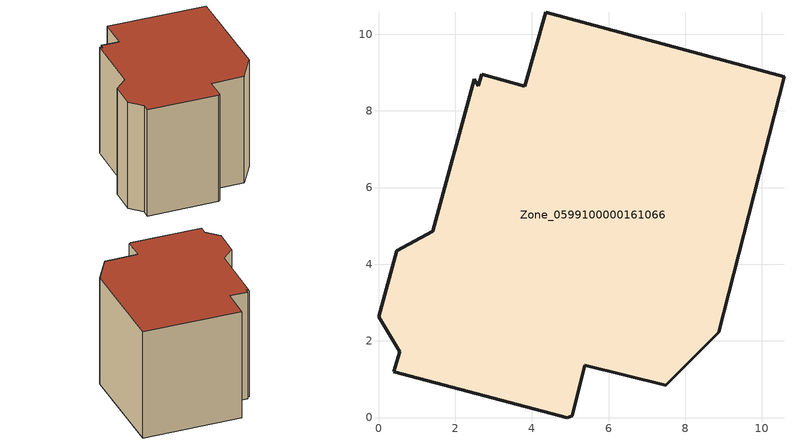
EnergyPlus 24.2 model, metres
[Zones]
Zone_0599100000161066
 floor ground (C_G): 2.5,8.83 2.6,8.66 2.69,8.96 3.82,8.64 4.37,10.57 10.58,8.89 8.87,2.23 7.49,0.84 5.38,1.36 5.05,0.05 4.92,0 0.4,1.19 0.55,1.72 0,2.63 0.48,4.35 1.41,4.86 z0
 wall outside (C_F): 0.4,1.19 4.92,0 5.05,0.05 5.38,1.36 7.49,0.84 8.87,2.23 10.58,8.89 4.37,10.57 3.82,8.64 2.69,8.96 2.6,8.66 2.5,8.83 1.41,4.86 0.48,4.35 0,2.63 0.55,1.72 0.4,1.19 z0:7.51
 roof outside (C_R): 2.6,8.66 2.5,8.83 1.41,4.86 0.48,4.35 0,2.63 0.55,1.72 0.4,1.19 4.92,0 5.05,0.05 5.38,1.36 7.49,0.84 8.87,2.23 10.58,8.89 4.37,10.57 3.82,8.64 2.69,8.96 z7.51
[BUILDING]
Pand.0599100000161066: North Axis=0; Terrain=City; Loads Convergence Tolerance Value=0.04; Temperature Convergence Tolerance Value=0.4; Solar Distribution=FullExterior; Maximum Number of Warmup Days=25; Minimum Number of Warmup Days=1
[Site:Location]
Rotterdam.The.Hague.AP_ZH_NLD Design_Conditions: Latitude=51.96; Longitude=4.45; Time Zone=1; Elevation=-4.5
[SITE:GROUNDTEMPERATURE:BUILDINGSURFACE]
18, 18, 18, 18, 18, 18, 18, 18, 18, 18, 18, 18
[MATERIAL] Thermal Absorptance=0.9; Solar Absorptance=0.7; Visible Absorptance=0.7
Name | Roughness | Thickness | Conductivity | Density | Specific Heat
G.TC.1946 | MediumSmooth | 0.15 | 1 | 540 | 1210
F.TC.1946 | Rough | 0.3 | 0.857143 | 1920 | 840
R.TC.1946 | MediumRough | 0.2 | 0.909091 | 1500 | 1000
[CONSTRUCTION]
C_G: G.TC.1946
C_F: F.TC.1946
C_R: R.TC.1946
[ZONE]
Zone_0599100000161066: Type=1; Multiplier=1; Ceiling Height=Autocalculate; Volume=Autocalculate; Floor Area=autocalculate; Part of Total Floor Area=Yes
[ZONEINFILTRATION:DESIGNFLOWRATE]
Infil_Zone_0599100000161066: Zone or ZoneList or Space or SpaceList=Zone_0599100000161066; Schedule=AlwaysOn; Design Flow Rate Calculation Method=Flow/Area; Flow Rate per Floor Area=0.003; Constant Term Coefficient=1; Temperature Term Coefficient=0; Velocity Term Coefficient=0; Velocity Squared Term Coefficient=0
[HVACTEMPLATE:ZONE:IDEALLOADSAIRSYSTEM]
Zone_0599100000161066: Maximum Heating Supply Air Temperature=50; Minimum Cooling Supply Air Temperature=13; Maximum Heating Supply Air Humidity Ratio=0.0156; Minimum Cooling Supply Air Humidity Ratio=0.0077; Heating Limit=NoLimit; Cooling Limit=NoLimit; Dehumidification Control Type=ConstantSensibleHeatRatio; Cooling Sensible Heat Ratio=0.7; Dehumidification Setpoint=60; Humidification Control Type=None; Humidification Setpoint=30; Outdoor Air Method=None; Outdoor Air Flow Rate per Person=0.00944; Outdoor Air Flow Rate per Zone Floor Area=0; Outdoor Air Flow Rate per Zone=0; Demand Controlled Ventilation Type=None; Outdoor Air Economizer Type=NoEconomizer; Heat Recovery Type=None; Sensible Heat Recovery Effectiveness=0.7; Latent Heat Recovery Effectiveness=0.65
[ZONECONTROL:THERMOSTAT]
ThermostatControl_Zone_0599100000161066: Zone or ZoneList=Zone_0599100000161066; Control Type Schedule=DualSetpointControlType; Control 1=Thermostat_Zone_0599100000161066; Temperature Difference Between Cutout And Setpoint=0
[THERMOSTATSETPOINT:DUALSETPOINT]
Thermostat_Zone_0599100000161066: Heating Setpoint Temperature Schedule=HeatingSetpoint_Zone_0599100000161066; Cooling Setpoint Temperature Schedule=CoolingSetpoint_Zone_0599100000161066
[SCHEDULE:COMPACT]
HeatingSetpoint_Zone_0599100000161066: Through: 12/31, For: AllDays, Until: 24:00, 21
CoolingSetpoint_Zone_0599100000161066: Through: 12/31, For: AllDays, Until: 24:00, 24
DualSetpointControlType: Through: 12/31, For: AllDays, Until: 24:00, 4
AlwaysOn: Through: 12/31, For: AllDays, Until: 24:00, 1
